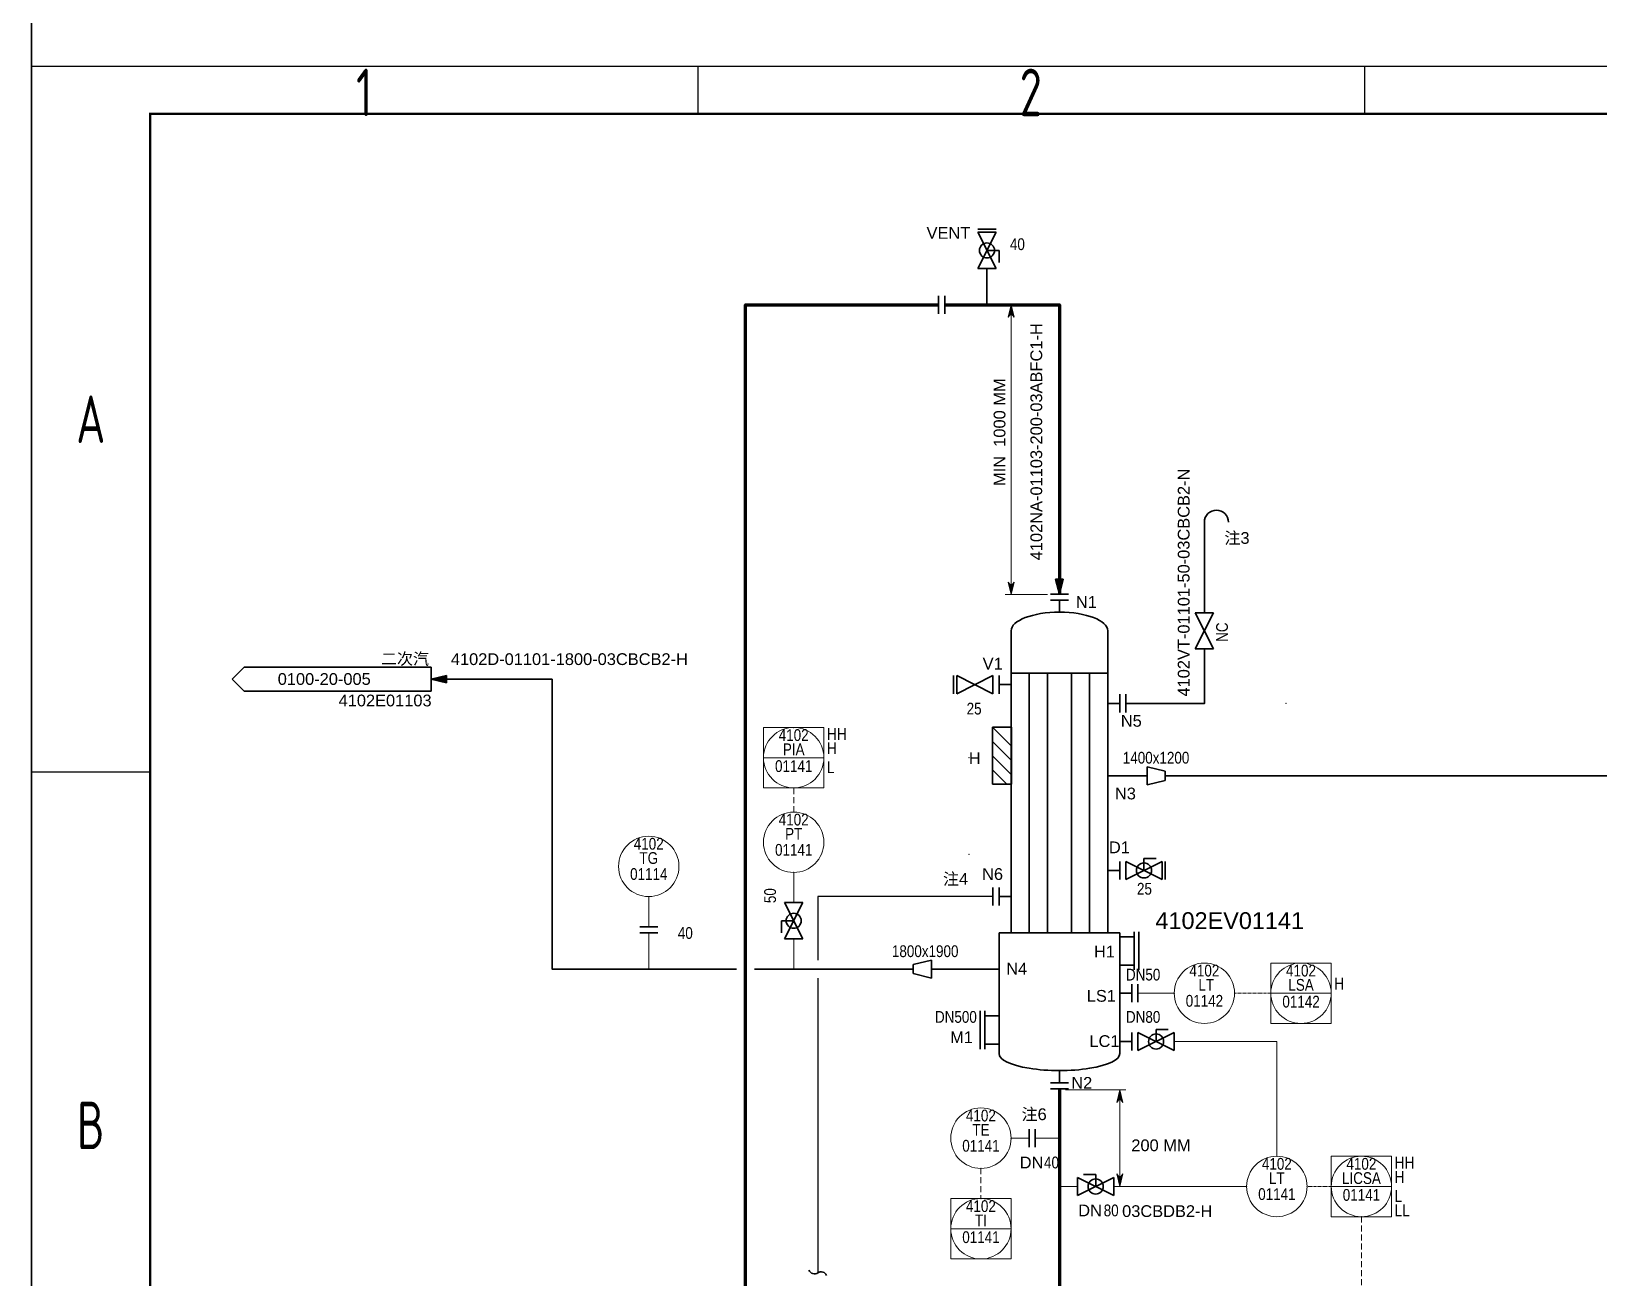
# Model space of a CAD drawing. Extents: x 757 to 8510, y -6585 to 527.
# Drawn here: x 1125.8 to 1455.3, y -532.4 to -270.3 of the extents above; entities that cross this region are included whole.
import ezdxf
from ezdxf.enums import TextEntityAlignment as Align

# ---------------------------------------------------------------- set-up
doc = ezdxf.new("R2010")
doc.units = 0
doc.header["$MEASUREMENT"] = 0
doc.linetypes.add('ELECTRIC', pattern=[0.1875, 0.125, -0.0625])
doc.layers.get('0').update_dxf_attribs({"linetype": 'CONTINUOUS'})
for name, color, linetype in [('10', 7, 'CONTINUOUS'), ('11', 7, 'CONTINUOUS'), ('12', 7, 'CONTINUOUS'), ('ConsistencyChecks', 7, 'CONTINUOUS'), ('Default', 6, 'CONTINUOUS'), ('PUB_TITLE', 1, 'CONTINUOUS'), ('云线-1A', 6, 'CONTINUOUS'), ('图框', 92, 'CONTINUOUS')]:
    doc.layers.add(name, color=color, linetype=linetype)
doc.styles.add('Arial', font='arial.ttf')
doc.styles.add('Arial Narrow', font='ARIALN.TTF')
doc.styles.add('CD-Title Block', font='gbenor.shx', dxfattribs={"width": 0.8, "bigfont": 'gbcbig.shx'})
doc.styles.add('txt.shx', font='arial.ttf')
doc.linetypes.add('CAPILLARY', pattern='A,0.5,-0.01,["X",Standard,S=0.1,R=0,X=-0.1,Y=-0.05],-0.001', length=0.511)
pattern_1 = [(0, (1138.74, -863.77), (0, 3.175), [])]

# ---------------------------------------------------------------- blocks, each defined once
blk = doc.blocks.new('CHENGDA-FALLING FILM EVAPORATOR')
at = {"color": 0, "linetype": 'ByBlock', "lineweight": -2}
for p, q in [((-10.16, 76.2), (-10.16, 12.7)), ((10.16, 12.7), (10.16, 76.2)), ((-10.16, 67.31), (10.16, 67.31)), ((-6.35, 67.31), (-6.35, 12.7)), ((-2.54, 12.7), (-2.54, 67.31)), ((-2.54, 67.31), (-2.54, 64.77)), ((2.54, 12.7), (2.54, 67.31)), ((2.54, 67.31), (2.54, 64.77)), ((6.35, 12.7), (6.35, 67.31)), ((-12.7, 12.7), (12.7, 12.7)), ((-12.7, 12.7), (-12.7, -12.7)), ((12.7, 12.7), (12.7, -12.7))]:
    blk.add_line(p, q, dxfattribs=at)
for centre, major_axis, ratio, start_param, end_param in [((0, 76.2), (-10.16, 0), 0.387989, 3.141593, 6.283185), ((0, -12.7), (-12.7, 0), 0.280773, 0, 3.141593)]:
    blk.add_ellipse(centre, major_axis=major_axis, ratio=ratio, start_param=start_param, end_param=end_param, dxfattribs=at)
blk = doc.blocks.new('CHENGDA-FLANGED NOZZLE CONNECT TO TT')
at = {"color": 0, "linetype": 'ByBlock', "lineweight": -2}
for p, q in [((0, 0), (2.54, 0)), ((2.54, 0), (2.54, 1.905)), ((2.54, 1.905), (2.54, -1.905)), ((3.81, 1.905), (3.81, -1.905))]:
    blk.add_line(p, q, dxfattribs=at)
blk = doc.blocks.new('CHENGDA-NO FLANGED NOZZLE')
at = {"color": 0, "linetype": 'ByBlock', "lineweight": -2}
blk.add_line((0, 0), (2.54, 0), dxfattribs=at)
blk = doc.blocks.new('DISCR FIELD MOUNTED LT')
at = {"color": 0, "linetype": 'ByBlock', "lineweight": -2}
blk.add_circle((0, 0), 6.35, dxfattribs=at)
blk = doc.blocks.new('CHENGDA-DCS FUNC ACCESS IN PRIME LOC FOR PUMP', base_point=(1.27, 1.27))
at = {"color": 0, "linetype": 'ByBlock', "lineweight": -2}
for p, q in [((-5.08, 7.62), (7.62, 7.62)), ((-5.08, -5.08), (-5.08, 7.62)), ((7.62, 7.62), (7.62, -5.08)), ((-5.08, 1.27), (7.62, 1.27)), ((7.62, -5.08), (-5.08, -5.08))]:
    blk.add_line(p, q, dxfattribs=at)
blk.add_circle((1.27, 1.27), 6.35, dxfattribs=at)
blk = doc.blocks.new('DISCR FIELD MOUNTED TT')
at = {"color": 0, "linetype": 'ByBlock', "lineweight": -2}
blk.add_circle((0, 0), 6.35, dxfattribs=at)
blk = doc.blocks.new('DISCR FIELD MOUNTED PT')
at = {"color": 0, "linetype": 'ByBlock', "lineweight": -2}
blk.add_circle((0, 0), 6.35, dxfattribs=at)
blk = doc.blocks.new('DOUBLE FLANGE')
at = {"color": 0, "linetype": 'ByBlock', "lineweight": -2}
for p, q in [((0, -1.905), (0, 1.905)), ((1.27, -1.905), (1.27, 1.905))]:
    blk.add_line(p, q, dxfattribs=at)
blk = doc.blocks.new('GLOBE VALVE')
at = {"color": 0, "linetype": 'ByBlock', "lineweight": -2}
for p, q in [((-3.81, -1.905), (3.81, 1.905)), ((3.81, -1.905), (-3.81, 1.905)), ((-3.81, 1.905), (-3.81, -1.905)), ((3.81, 1.905), (3.81, -1.905))]:
    blk.add_line(p, q, dxfattribs=at)
blk = doc.blocks.new('FLANGE BLIND WITHOUT TAP', base_point=(0.306, 0))
at = {"color": 0, "linetype": 'ByBlock', "lineweight": -2}
blk.add_line((0.635, -1.905), (0.635, 1.905), dxfattribs=at)
blk = doc.blocks.new('FREE VENT')
at = {"color": 0, "linetype": 'ByBlock', "lineweight": -2}
blk.add_line((0, 0), (0, 7.62), dxfattribs=at)
blk.add_arc((2.54, 7.62), 2.54, 0, 180, dxfattribs=at)
blk = doc.blocks.new('CONCENTRIC')
at = {"color": 0, "linetype": 'ByBlock', "lineweight": -2}
for p, q in [((-1.905, -1.905), (-1.905, 1.905)), ((-1.905, 1.905), (1.905, 0.953)), ((1.905, 0.953), (1.905, -0.952)), ((1.905, -0.952), (-1.905, -1.905))]:
    blk.add_line(p, q, dxfattribs=at)
blk = doc.blocks.new('BALL VALVE')
at = {"color": 0, "linetype": 'ByBlock', "lineweight": -2}
for p, q in [((-3.81, 1.905), (-3.81, -1.905)), ((3.81, -1.905), (-3.81, 1.905)), ((-3.81, -1.905), (3.81, 1.905)), ((0, 0), (0, 2.54)), ((0, 2.54), (2.54, 2.54)), ((3.81, 1.905), (3.81, -1.905))]:
    blk.add_line(p, q, dxfattribs=at)
blk.add_circle((0, 0), 1.587, dxfattribs=at)
blk = doc.blocks.new('OFF-DRAWING1', base_point=(-22.23, 0))
at = {"color": 0, "linetype": 'ByBlock', "lineweight": -2}
for p, q in [((-3.81, 2.54), (-43.18, 2.54)), ((-43.18, 2.54), (-43.18, -2.54)), ((-1.27, 0), (-3.81, 2.54)), ((-3.81, -2.54), (-1.27, 0)), ((-43.18, -2.54), (-3.81, -2.54))]:
    blk.add_line(p, q, dxfattribs=at)
blk = doc.blocks.new('A1图框_H')
at = {"layer": '图框', "linetype": 'Continuous'}
for p, q in [((-690.83, 584), (-690.83, 574)), ((-550.67, 584), (-550.67, 574)), ((-806, 435.5), (-831, 435.5))]:
    blk.add_line(p, q, dxfattribs=at)
blk.add_lwpolyline([(-831, 584), (10, 584), (10, -10), (-831, -10)], close=True, dxfattribs=at)
at = {"layer": '图框', "linetype": 'Continuous', "const_width": 0.5}
blk.add_lwpolyline([(-806, 574), (0, 574), (0, 0), (-806, 0)], close=True, dxfattribs=at)
at = {"layer": '图框', "linetype": 'Continuous', "style": 'CD-Title Block', "width": 0.8}
for s, p in [('1', (-761, 578.47)), ('2', (-620.83, 578.47)), ('A', (-818.5, 509.75)), ('B', (-818.5, 361.25))]:
    blk.add_text(s, height=10, dxfattribs=at).set_placement(p, align=Align.MIDDLE)

msp = doc.modelspace()

# ---------------------------------------------------------------- hatches: boundary and pattern name
at = {"layer": '11', "linetype": 'ByBlock'}
for points in [[(1341.94, -388.66), (1342.72, -385.5), (1341.14, -385.5)], [(1209.86, -406.57), (1213.02, -407.35), (1213.02, -405.77)]]:
    msp.add_hatch(color=7, dxfattribs=at).paths.add_polyline_path(points)
at = {"layer": 'Default', "linetype": 'ByBlock'}
for points in [[(1331.17, -330.47), (1331.78, -327.83), (1332.39, -330.47), (1331.78, -329.66)], [(1331.17, -386.15), (1331.78, -388.79), (1332.39, -386.15), (1331.78, -386.96)], [(1354.64, -494.76), (1355.25, -495.57), (1354.64, -492.93), (1354.03, -495.57)], [(1355.25, -510.61), (1354.64, -513.25), (1354.03, -510.61), (1354.64, -511.42)]]:
    msp.add_hatch(color=7, dxfattribs=at).paths.add_polyline_path(points)
h = msp.add_hatch(dxfattribs=at)
h.set_pattern_fill('LINE', scale=25.4, style=0)
h.set_pattern_definition(pattern_1)
h.paths.add_polyline_path([(1331.17, -330.47), (1331.78, -327.83), (1332.39, -330.47), (1331.78, -329.66)])
h = msp.add_hatch(dxfattribs=at)
h.set_pattern_fill('LINE', scale=25.4, style=0)
h.set_pattern_definition(pattern_1)
h.paths.add_polyline_path([(1331.17, -386.15), (1331.78, -388.79), (1332.39, -386.15), (1331.78, -386.96)])
h = msp.add_hatch(dxfattribs=at)
h.set_pattern_fill('LINE', scale=25.4, style=0)
h.set_pattern_definition(pattern_1)
h.paths.add_polyline_path([(1354.64, -494.76), (1355.25, -495.57), (1354.64, -492.93), (1354.03, -495.57)])
h = msp.add_hatch(dxfattribs=at)
h.set_pattern_fill('LINE', scale=25.4, style=0)
h.set_pattern_definition(pattern_1)
h.paths.add_polyline_path([(1355.25, -510.61), (1354.64, -513.25), (1354.03, -510.61), (1354.64, -511.42)])

# ---------------------------------------------------------------- linework, layer by layer
at = {"layer": '10', "color": 7, "linetype": 'Continuous', "lineweight": 35}
for p, q in [((1331.85, -420.65), (1327.85, -416.65)), ((1327.85, -416.65), (1327.85, -428.65)), ((1331.85, -416.65), (1327.85, -416.65)), ((1331.85, -428.65), (1331.85, -416.65)), ((1331.85, -423.65), (1327.85, -419.65)), ((1331.85, -426.65), (1327.85, -422.66)), ((1330.85, -428.65), (1327.85, -425.66)), ((1327.85, -428.65), (1331.85, -428.65))]:
    msp.add_line(p, q, dxfattribs=at)
at = {"layer": '10', "color": 16, "linetype": 'Continuous', "lineweight": 35, "true_color": 0x800000}
for p, q in [((1354.64, -460.72), (1357.64, -460.72)), ((1357.64, -459.72), (1357.64, -467.72)), ((1358.64, -459.72), (1358.64, -467.72)), ((1354.64, -466.72), (1357.64, -466.72)), ((1325.24, -476.34), (1325.24, -484.34)), ((1326.24, -476.34), (1326.24, -484.34)), ((1329.24, -477.34), (1326.24, -477.34)), ((1329.24, -483.34), (1326.24, -483.34))]:
    msp.add_line(p, q, dxfattribs=at)
at = {"layer": '11', "color": 7, "linetype": 'Continuous', "lineweight": 35}
for p, q in [((1341.14, -385.5), (1341.94, -388.66)), ((1342.72, -385.5), (1341.14, -385.5)), ((1341.94, -388.66), (1342.72, -385.5)), ((1213.02, -405.77), (1209.86, -406.57)), ((1209.86, -406.57), (1213.02, -407.35)), ((1213.02, -407.35), (1213.02, -405.77))]:
    msp.add_line(p, q, dxfattribs=at)
at = {"layer": '11', "color": 56, "linetype": 'Continuous', "lineweight": 35, "true_color": 0x808000}
for points in [[(1326.7, -327.83), (1326.7, -320.21)], [(1372.42, -392.6), (1372.42, -381.17)], [(1372.42, -411.65), (1372.42, -400.22)], [(1255.58, -467.53), (1235.26, -467.53), (1235.26, -406.57), (1209.86, -406.57)], [(1355.91, -411.65), (1372.42, -411.65)], [(1360.35, -426.89), (1354.74, -426.89)], [(1492.78, -426.89), (1364.16, -426.89)], [(1274, -467.53), (1255.58, -467.53)], [(1286.06, -467.53), (1277.8, -467.53)], [(1311.21, -467.53), (1286.06, -467.53)], [(1326.6, -467.53), (1315.02, -467.53)]]:
    msp.add_lwpolyline(points, dxfattribs=at)
at = {"layer": '11', "color": 56, "linetype": 'Continuous', "lineweight": 70, "true_color": 0x808000}
for points in [[(1275.9, -535.44), (1275.9, -327.83), (1316.54, -327.83)], [(1317.81, -327.83), (1326.7, -327.83)], [(1326.7, -327.83), (1341.94, -327.83), (1341.94, -388.66)], [(1341.94, -492.69), (1341.94, -503.09)], [(1341.94, -503.09), (1341.94, -513.25)], [(1341.94, -513.25), (1341.94, -711.37), (1352.1, -711.37)]]:
    msp.add_lwpolyline(points, dxfattribs=at)
at = {"layer": '11', "color": 7, "linetype": 'Continuous', "lineweight": 0}
for points in [[(1341.94, -388.66), (1342.72, -385.5), (1341.14, -385.5)], [(1209.86, -406.57), (1213.02, -407.35), (1213.02, -405.77)]]:
    msp.add_lwpolyline(points, close=True, dxfattribs=at)
at = {"layer": '11', "color": 30, "linetype": 'Continuous', "lineweight": 25, "true_color": 0xff8000}
for points in [[(1306.38, -452.29), (1291.14, -452.29), (1291.14, -465.63)], [(1327.97, -452.29), (1306.38, -452.29)], [(1291.14, -469.43), (1291.14, -531.41)]]:
    msp.add_lwpolyline(points, dxfattribs=at)
at = {"layer": '11', "color": 7, "linetype": 'Continuous', "lineweight": 35}
for centre, radius, start, end in [((1290.44, -530.35), 1.27, 203.1422, 303.4593), ((1291.83, -532.46), 1.26, 23.1422, 123.4593)]:
    msp.add_arc(centre, radius, start, end, dxfattribs=at)
for p in [(1326.7, -327.83), (1372.42, -411.65), (1255.58, -467.53), (1286.06, -467.53), (1341.94, -503.09), (1341.94, -513.25)]:
    msp.add_point(p, dxfattribs=at)
at = {"layer": '12', "color": 96, "linetype": 'ELECTRIC', "lineweight": 18, "ltscale": 10, "true_color": 0x008000}
for points in [[(1286.06, -434.51), (1286.06, -429.43)], [(1325.43, -509.44), (1325.43, -515.79)], [(1405.44, -519.6), (1405.44, -557.07)]]:
    msp.add_lwpolyline(points, dxfattribs=at)
at = {"layer": '12', "color": 96, "linetype": 'Continuous', "lineweight": 18, "true_color": 0x008000}
for points in [[(1286.06, -447.21), (1286.06, -453.56)], [(1255.58, -452.29), (1255.58, -458.64)], [(1255.58, -459.91), (1255.58, -467.53)], [(1286.06, -461.18), (1286.06, -467.53)], [(1358.45, -472.61), (1366.07, -472.61)], [(1335.59, -503.09), (1331.78, -503.09)], [(1341.94, -503.09), (1336.86, -503.09)], [(1345.75, -513.25), (1341.94, -513.25)]]:
    msp.add_lwpolyline(points, dxfattribs=at)
at = {"layer": '12', "color": 96, "linetype": 'ELECTRIC', "lineweight": 18, "true_color": 0x008000}
for points in [[(1378.77, -472.61), (1386.39, -472.61)], [(1394.01, -513.25), (1399.09, -513.25)]]:
    msp.add_lwpolyline(points, dxfattribs=at)
at = {"layer": '12', "color": 96, "linetype": 'CAPILLARY', "lineweight": 18, "true_color": 0x008000}
for points in [[(1366.07, -482.77), (1387.66, -482.77), (1387.66, -506.9)], [(1353.37, -513.25), (1381.31, -513.25)]]:
    msp.add_lwpolyline(points, dxfattribs=at)
at = {"layer": 'ConsistencyChecks', "color": 7, "linetype": 'Continuous', "lineweight": 9}
for p in [(1326.7, -312.59), (1326.7, -312.59), (1326.7, -320.21), (1326.7, -327.83), (1326.7, -327.83), (1326.7, -327.83), (1372.42, -381.17), (1341.94, -388.66), (1341.94, -392.47), (1372.42, -392.6), (1372.42, -400.22), (1320.35, -407.71), (1320.35, -407.71), (1327.97, -407.71), (1327.97, -407.71), (1331.78, -407.71), (1355.91, -411.65), (1372.42, -411.65), (1372.42, -411.65), (1372.42, -411.65), (1389.56, -411.65), (1286.06, -416.73), (1322.89, -423.08), (1354.74, -426.89), (1360.35, -426.89), (1364.16, -426.89), (1423.22, -426.89), (1286.06, -429.43), (1286.06, -434.51), (1322.89, -443.4), (1286.06, -447.21), (1355.91, -446.79), (1355.91, -446.79), (1363.53, -446.79), (1363.53, -446.79), (1255.58, -452.29), (1286.06, -453.56), (1255.58, -458.64), (1255.58, -459.91), (1286.06, -461.18), (1354.64, -463.72), (1255.58, -467.53), (1255.58, -467.53), (1255.58, -467.53), (1286.06, -467.53), (1286.06, -467.53), (1286.06, -467.53), (1326.6, -467.53), (1354.64, -472.61), (1358.45, -472.61), (1366.07, -472.61), (1378.77, -472.61), (1386.39, -472.61), (1329.24, -480.34), (1354.64, -482.77), (1358.45, -482.77), (1358.45, -482.77), (1366.07, -482.77), (1341.94, -488.88), (1331.78, -503.09), (1335.59, -503.09), (1336.86, -503.09), (1341.94, -503.09), (1341.94, -503.09), (1341.94, -503.09), (1387.66, -506.9), (1325.43, -509.44), (1341.94, -513.25), (1341.94, -513.25), (1341.94, -513.25), (1345.75, -513.25), (1353.37, -513.25), (1381.31, -513.25), (1394.01, -513.25), (1399.09, -513.25), (1325.43, -515.79), (1405.44, -519.6), (1291.14, -531.41)]:
    msp.add_point(p, dxfattribs=at)
at = {"layer": 'ConsistencyChecks', "color": 5, "linetype": 'Continuous', "lineweight": 9}
for p in [(1209.86, -406.57), (1341.94, -492.69)]:
    msp.add_point(p, dxfattribs=at)
at = {"layer": 'Default', "color": 7, "linetype": 'Continuous', "lineweight": 0}
for p, q in [((1331.17, -330.47), (1331.78, -327.83)), ((1331.78, -327.83), (1331.78, -388.79)), ((1331.78, -327.83), (1332.39, -330.47)), ((1331.78, -329.66), (1331.17, -330.47)), ((1332.39, -330.47), (1331.78, -329.66)), ((1330.51, -388.79), (1331.78, -388.79)), ((1331.78, -386.96), (1331.17, -386.15)), ((1331.17, -386.15), (1331.78, -388.79)), ((1332.39, -386.15), (1331.78, -386.96)), ((1331.78, -388.79), (1332.39, -386.15)), ((1331.78, -388.79), (1339.4, -388.79)), ((1354.64, -492.93), (1343.21, -492.93)), ((1354.64, -492.93), (1354.03, -495.57)), ((1355.91, -492.93), (1354.64, -492.93)), ((1355.25, -495.57), (1354.64, -492.93)), ((1354.64, -513.25), (1354.64, -492.93)), ((1354.03, -495.57), (1354.64, -494.76)), ((1354.64, -494.76), (1355.25, -495.57)), ((1354.03, -510.61), (1354.64, -511.42)), ((1354.64, -513.25), (1354.03, -510.61)), ((1354.64, -511.42), (1355.25, -510.61)), ((1355.25, -510.61), (1354.64, -513.25))]:
    msp.add_line(p, q, dxfattribs=at)
for points in [[(1331.17, -330.47), (1331.78, -327.83), (1332.39, -330.47), (1331.78, -329.66)], [(1331.17, -386.15), (1331.78, -388.79), (1332.39, -386.15), (1331.78, -386.96)], [(1354.64, -494.76), (1355.25, -495.57), (1354.64, -492.93), (1354.03, -495.57)], [(1355.25, -510.61), (1354.64, -513.25), (1354.03, -510.61), (1354.64, -511.42)]]:
    msp.add_lwpolyline(points, close=True, dxfattribs=at)
at = {"layer": 'PUB_TITLE', "color": 2}
msp.add_lwpolyline([(1125.75, -277.65), (1966.75, -277.65), (1966.75, -871.65), (1125.75, -871.65)], close=True, dxfattribs=at)
at = {"layer": '云线-1A', "color": 1, "lineweight": 35}
msp.add_line((1125.75, -2718.9), (1125.75, 18.8), dxfattribs=at)

# ---------------------------------------------------------------- block references
at = {"layer": '10', "color": 16, "linetype": 'Continuous', "lineweight": 35, "true_color": 0x800000, "xscale": -1}
for name, p, rotation in [('CHENGDA-FLANGED NOZZLE CONNECT TO TT', (1341.94, -392.47), 269.9999999999941), ('CHENGDA-FLANGED NOZZLE CONNECT TO TT', (1352.1, -411.65), 180), ('CHENGDA-NO FLANGED NOZZLE', (1352.1, -426.89), 180), ('CHENGDA-FLANGED NOZZLE CONNECT TO TT', (1352.1, -446.79), 180), ('CHENGDA-FLANGED NOZZLE CONNECT TO TT', (1341.94, -488.88), 90.00000000000593)]:
    msp.add_blockref(name, p, dxfattribs=dict(at, rotation=rotation))
at = {"layer": '10', "color": 16, "linetype": 'Continuous', "lineweight": 35, "true_color": 0x800000}
for name, p in [('CHENGDA-FALLING FILM EVAPORATOR', (1341.94, -472.61)), ('CHENGDA-FLANGED NOZZLE CONNECT TO TT', (1354.64, -472.61)), ('CHENGDA-FLANGED NOZZLE CONNECT TO TT', (1354.64, -482.77))]:
    msp.add_blockref(name, p, dxfattribs=at)
at = {"layer": '10', "color": 16, "linetype": 'Continuous', "lineweight": 35, "true_color": 0x800000, "xscale": -1}
for name, p in [('CHENGDA-FLANGED NOZZLE CONNECT TO TT', (1331.78, -407.71)), ('CHENGDA-FLANGED NOZZLE CONNECT TO TT', (1331.78, -452.29)), ('CHENGDA-NO FLANGED NOZZLE', (1329.24, -467.53))]:
    msp.add_blockref(name, p, dxfattribs=at)
at = {"layer": '11', "color": 56, "linetype": 'Continuous', "lineweight": 35, "true_color": 0x808000, "xscale": -1}
for name, p, rotation in [('FLANGE BLIND WITHOUT TAP', (1326.7, -312.26), 269.9999999999941), ('BALL VALVE', (1286.06, -457.37), 90.00000000000593), ('DOUBLE FLANGE', (1255.58, -458.64), 90.00000000000593)]:
    msp.add_blockref(name, p, dxfattribs=dict(at, rotation=rotation))
at = {"layer": '11', "color": 56, "linetype": 'Continuous', "lineweight": 35, "true_color": 0x808000}
for name, p, rotation in [('BALL VALVE', (1326.7, -316.4), 269.9999999999941), ('GLOBE VALVE', (1372.42, -396.41), 90.00000000000594), ('FLANGE BLIND WITHOUT TAP', (1320.02, -407.71), 180.0000000000592), ('CONCENTRIC', (1313.12, -467.53), 180.0000000000119), ('DOUBLE FLANGE', (1336.86, -503.09), 180.0000000000119)]:
    msp.add_blockref(name, p, dxfattribs=dict(at, rotation=rotation))
for name, p in [('DOUBLE FLANGE', (1316.54, -327.83)), ('FREE VENT', (1372.42, -381.17)), ('CONCENTRIC', (1362.26, -426.89)), ('BALL VALVE', (1359.72, -446.79)), ('FLANGE BLIND WITHOUT TAP', (1363.86, -446.79)), ('BALL VALVE', (1362.26, -482.77))]:
    msp.add_blockref(name, p, dxfattribs=at)
at = {"layer": '11', "color": 56, "linetype": 'Continuous', "lineweight": 35, "true_color": 0x808000, "xscale": -1}
for name, p in [('OFF-DRAWING1', (1188.91, -406.57)), ('GLOBE VALVE', (1324.16, -407.71)), ('BALL VALVE', (1349.56, -513.25))]:
    msp.add_blockref(name, p, dxfattribs=at)
at = {"layer": '12', "color": 96, "linetype": 'Continuous', "lineweight": 18, "true_color": 0x008000}
for name, p in [('CHENGDA-DCS FUNC ACCESS IN PRIME LOC FOR PUMP', (1286.06, -423.08)), ('DISCR FIELD MOUNTED PT', (1286.06, -440.86)), ('DISCR FIELD MOUNTED TT', (1255.58, -445.94)), ('DISCR FIELD MOUNTED LT', (1372.42, -472.61)), ('CHENGDA-DCS FUNC ACCESS IN PRIME LOC FOR PUMP', (1392.74, -472.61)), ('DISCR FIELD MOUNTED TT', (1325.43, -503.09)), ('DISCR FIELD MOUNTED LT', (1387.66, -513.25)), ('CHENGDA-DCS FUNC ACCESS IN PRIME LOC FOR PUMP', (1405.44, -513.25)), ('CHENGDA-DCS FUNC ACCESS IN PRIME LOC FOR PUMP', (1325.43, -522.14))]:
    msp.add_blockref(name, p, dxfattribs=at)
at = {"layer": '图框', "linetype": 'Continuous'}
msp.add_blockref('A1图框_H', (1956.75, -861.65), dxfattribs=at)

# ---------------------------------------------------------------- texts
at = {"layer": '10', "color": 7}
for s, height, style, p in [('N1', 2.469, 'Arial', (1347.6, -390.34)), ('V1', 2.469, 'Arial', (1327.91, -403.31)), ('N5', 2.469, 'Arial', (1357.05, -415.33)), ('N3', 2.469, 'Arial', (1355.82, -430.61)), ('D1', 2.469, 'Arial', (1354.55, -441.93)), ('N6', 2.469, 'Arial', (1327.88, -447.55)), ('4102EV01141', 3.5278, 'Arial', (1377.75, -457.34)), ('H1', 2.469, 'Arial', (1351.41, -463.85)), ('N4', 2.469, 'Arial', (1332.96, -467.44)), ('DN50', 2.469, 'Arial Narrow', (1359.54, -468.7)), ('LS1', 2.469, 'Arial', (1350.76, -473.16)), ('DN500', 2.469, 'Arial Narrow', (1320.17, -477.59)), ('DN80', 2.469, 'Arial Narrow', (1359.54, -477.59)), ('M1', 2.469, 'Arial', (1321.36, -481.87)), ('LC1', 2.469, 'Arial', (1351.41, -482.68)), ('N2', 2.469, 'Arial', (1346.64, -491.46))]:
    msp.add_text(s, height=height, dxfattribs=dict(at, style=style)).set_placement(p, align=Align.MIDDLE_CENTER)
at = {"layer": '11', "color": 7}
for s, height, style, p in [('40', 2.469, 'Arial Narrow', (1333.1, -315.09)), ('二次汽', 2.469, 'txt.shx', (1204.32, -402.28)), ('0100-20-005', 2.4694, 'Arial', (1187.34, -406.53)), ('4102E01103', 2.469, 'txt.shx', (1200.14, -411.05)), ('25', 2.469, 'Arial Narrow', (1324, -412.76)), ('1400x1200', 2.469, 'Arial Narrow', (1362.26, -423.08)), ('25', 2.469, 'Arial Narrow', (1359.82, -450.64)), ('40', 2.469, 'Arial Narrow', (1263.27, -459.95)), ('1800x1900', 2.469, 'Arial Narrow', (1313.71, -463.77))]:
    msp.add_text(s, height=height, dxfattribs=dict(at, style=style)).set_placement(p, align=Align.MIDDLE_CENTER)
at = {"layer": '11', "color": 7, "style": 'Arial'}
for s, p in [('4102NA-01103-200-03ABFC1-H', (1338.31, -356.64)), ('4102VT-01101-50-03CBCB2-N', (1369.3, -386.25))]:
    msp.add_text(s, height=2.4694, rotation=90, dxfattribs=at).set_placement(p, align=Align.CENTER)
at = {"layer": '11', "color": 7, "style": 'Arial Narrow'}
for s, p in [('NC', (1376.13, -396.68)), ('50', (1281.09, -452.09))]:
    msp.add_text(s, height=2.469, rotation=90, dxfattribs=at).set_placement(p, align=Align.MIDDLE_CENTER)
at = {"layer": '11', "color": 7, "style": 'Arial'}
msp.add_text('4102D-01101-1800-03CBCB2-H', height=2.4694, dxfattribs=at).set_placement((1238.89, -403.59), align=Align.CENTER)
at = {"layer": '11', "color": 7}
for s, style, p in [('DN', 'txt.shx', (1333.59, -509.44)), ('40', 'Arial Narrow', (1338.7, -509.44)), ('DN', 'txt.shx', (1345.89, -519.52)), ('80', 'Arial Narrow', (1351.25, -519.52))]:
    msp.add_text(s, height=2.469, dxfattribs=dict(at, style=style)).set_placement(p)
at = {"layer": '12', "color": 7, "style": 'Arial Narrow'}
for s, p in [('4102 ', (1286.45, -418.32)), ('PIA ', (1286.46, -421.32)), ('01141', (1286.07, -424.85)), ('4102 ', (1286.45, -436.1)), ('PT ', (1286.46, -439.1)), ('4102 ', (1255.97, -441.18)), ('01141', (1286.07, -442.46)), ('TG ', (1255.98, -444.18)), ('01114', (1255.59, -447.54)), ('4102 ', (1372.81, -467.85)), ('4102 ', (1393.13, -467.85)), ('LT', (1372.82, -470.85)), ('LSA ', (1393.14, -470.85)), ('01142', (1372.43, -474.21)), ('01142', (1392.75, -474.38)), ('4102 ', (1325.82, -498.33)), ('TE ', (1325.83, -501.33)), ('01141', (1325.44, -504.69)), ('4102 ', (1388.05, -508.49)), ('4102 ', (1405.83, -508.49)), ('LT ', (1388.06, -511.49)), ('LICSA ', (1405.84, -511.49)), ('01141', (1387.67, -514.85)), ('01141', (1405.45, -515.02)), ('4102 ', (1325.82, -517.38)), ('TI ', (1325.83, -520.38)), ('01141', (1325.44, -523.91))]:
    msp.add_text(s, height=2.469, dxfattribs=at).set_placement(p, align=Align.MIDDLE_CENTER)
for s, p in [('HH', (1293.06, -418.08)), ('H', (1293.06, -421.08)), ('L', (1293.06, -425.08)), ('H', (1399.74, -470.61)), ('HH', (1412.44, -508.25)), ('H', (1412.44, -511.25)), ('L', (1412.44, -515.25)), ('LL', (1412.44, -518.25))]:
    msp.add_text(s, height=2.5, dxfattribs=at).set_placement(p, align=Align.MIDDLE_LEFT)
at = {"layer": 'Default', "color": 7, "style": 'txt.shx'}
for s, height, p in [('VENT', 2.469, (1314, -312.73)), ('注3', 2.469, (1376.64, -376.87)), ('H', 2.47, (1322.89, -423.18)), ('注4', 2.469, (1317.46, -448.56)), ('注6', 2.469, (1333.98, -498.06)), ('200 MM', 2.469, (1357.06, -504.59)), ('03CBDB2-H', 2.469, (1355.12, -518.43))]:
    msp.add_text(s, height=height, dxfattribs=at).set_placement(p, align=Align.MIDDLE_LEFT)
msp.add_text('MIN  1000 MM', height=2.4694, rotation=90, dxfattribs=at).set_placement((1329.34, -365.93), align=Align.MIDDLE_LEFT)

doc.saveas('drawing.dxf')
